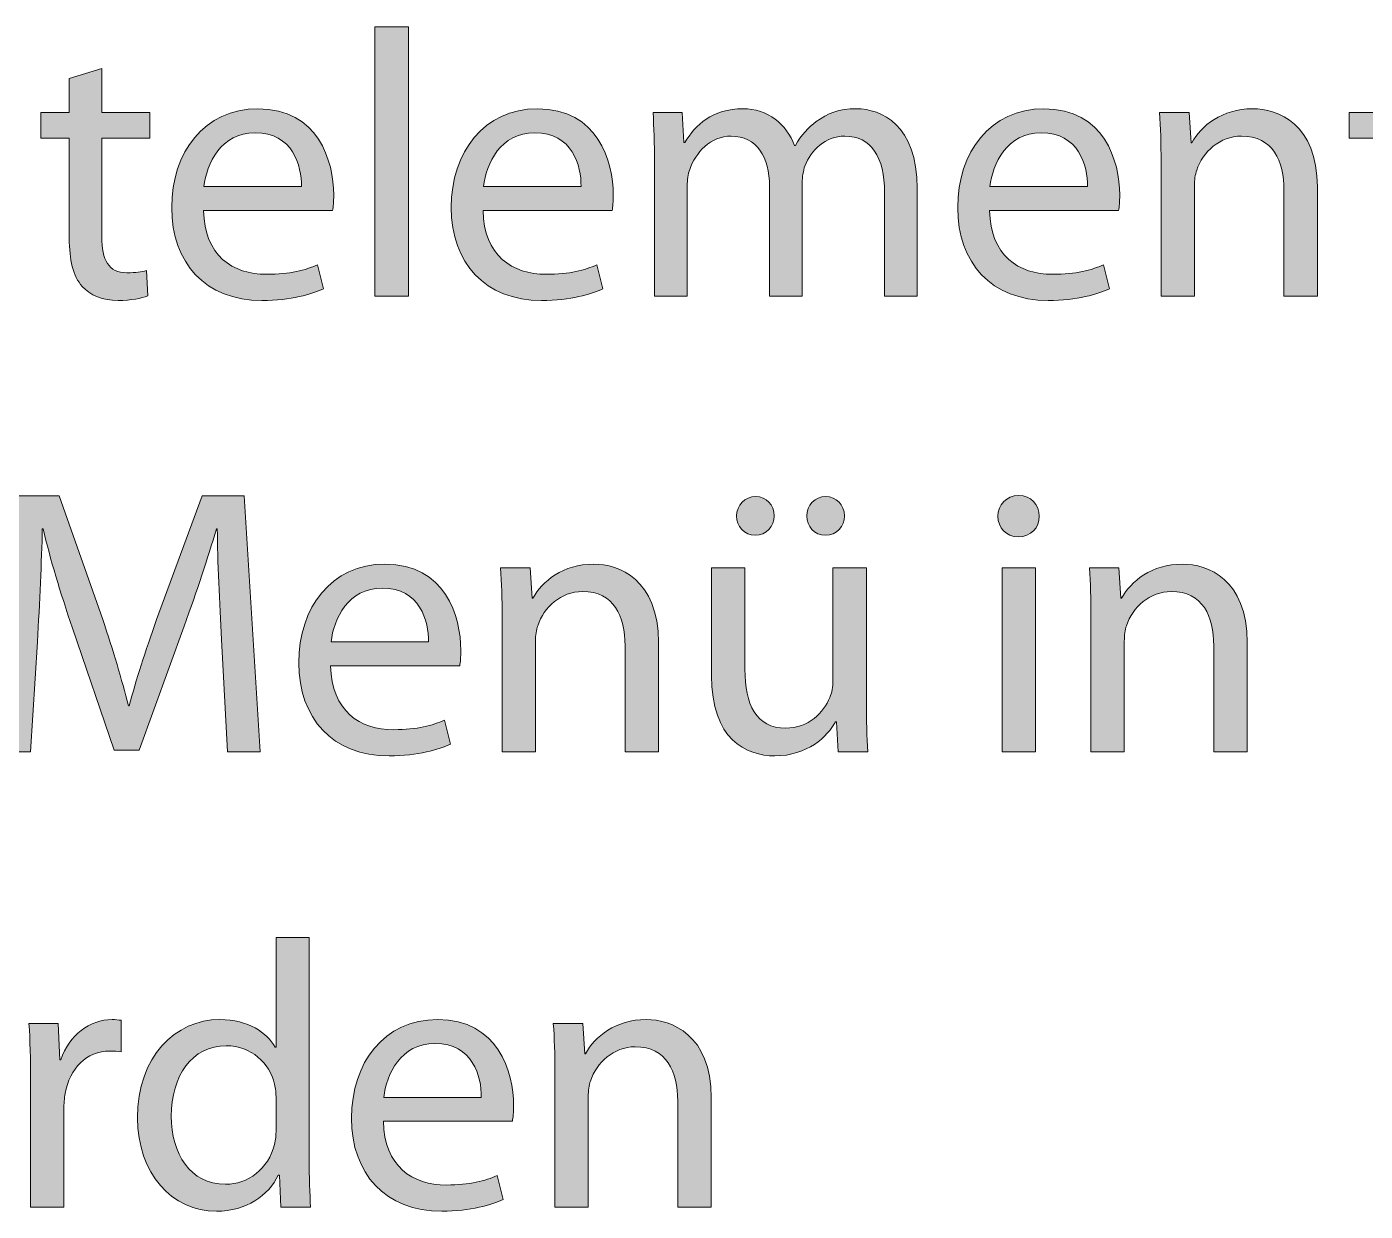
# Model space of a CAD drawing. Header units: inches. Extents: x 0 to 395, y 0 to 191.
# Drawn here: x 342.22 to 359.15, y 134.63 to 149.61 of the extents above; entities that cross this region are included whole.
import ezdxf

# ---------------------------------------------------------------- set-up
doc = ezdxf.new("R2010")
doc.units = ezdxf.units.IN
doc.header["$MEASUREMENT"] = 0
doc.layers.add('Template', color=7, linetype='Continuous')

# ---------------------------------------------------------------- blocks, each defined once
blk = doc.blocks.new('block 3')
at = {"layer": 'Template', "true_color": 0xf6921e}
h = blk.add_hatch(color=30, dxfattribs=at)
h.dxf.hatch_style = 2
h.paths.add_polyline_path([(346.621, 149.611), (347.044, 149.611), (347.044, 146.202), (346.621, 146.202)])
h = blk.add_hatch(color=30, dxfattribs=at)
h.dxf.hatch_style = 2
edge = h.paths.add_edge_path()
edge.add_spline(control_points=[(343.166, 149.083), (343.166, 149.083), (343.166, 148.526), (343.166, 148.526), (343.166, 148.526), (343.771, 148.526), (343.771, 148.526), (343.771, 148.526), (343.771, 148.204), (343.771, 148.204), (343.771, 148.204), (343.166, 148.204), (343.166, 148.204), (343.166, 148.204), (343.166, 146.951), (343.166, 146.951), (343.166, 146.663), (343.247, 146.5), (343.483, 146.5), (343.598, 146.5), (343.665, 146.509), (343.728, 146.529), (343.728, 146.529), (343.747, 146.207), (343.747, 146.207), (343.665, 146.178), (343.535, 146.149), (343.372, 146.149), (343.175, 146.149), (343.017, 146.216), (342.916, 146.327), (342.801, 146.457), (342.753, 146.663), (342.753, 146.936), (342.753, 146.936), (342.753, 148.204), (342.753, 148.204), (342.753, 148.204), (342.393, 148.204), (342.393, 148.204), (342.393, 148.204), (342.393, 148.526), (342.393, 148.526), (342.393, 148.526), (342.753, 148.526), (342.753, 148.526), (342.753, 148.526), (342.753, 148.958), (342.753, 148.958), (342.753, 148.958), (343.166, 149.083), (343.166, 149.083)], knot_values=[0, 0, 0, 0, 1, 1, 1, 2, 2, 2, 3, 3, 3, 4, 4, 4, 5, 5, 5, 6, 6, 6, 7, 7, 7, 8, 8, 8, 9, 9, 9, 10, 10, 10, 11, 11, 11, 12, 12, 12, 13, 13, 13, 14, 14, 14, 15, 15, 15, 16, 16, 16, 17, 17, 17, 17], degree=3, periodic=1)
h = blk.add_hatch(color=30, dxfattribs=at)
h.dxf.hatch_style = 2
edge = h.paths.add_edge_path()
edge.add_spline(control_points=[(359.72, 149.083), (359.72, 149.083), (359.72, 148.526), (359.72, 148.526), (359.72, 148.526), (360.325, 148.526), (360.325, 148.526), (360.325, 148.526), (360.325, 148.204), (360.325, 148.204), (360.325, 148.204), (359.72, 148.204), (359.72, 148.204), (359.72, 148.204), (359.72, 146.951), (359.72, 146.951), (359.72, 146.663), (359.802, 146.5), (360.037, 146.5), (360.152, 146.5), (360.22, 146.509), (360.282, 146.529), (360.282, 146.529), (360.301, 146.207), (360.301, 146.207), (360.22, 146.178), (360.09, 146.149), (359.927, 146.149), (359.73, 146.149), (359.572, 146.216), (359.471, 146.327), (359.355, 146.457), (359.307, 146.663), (359.307, 146.936), (359.307, 146.936), (359.307, 148.204), (359.307, 148.204), (359.307, 148.204), (358.947, 148.204), (358.947, 148.204), (358.947, 148.204), (358.947, 148.526), (358.947, 148.526), (358.947, 148.526), (359.307, 148.526), (359.307, 148.526), (359.307, 148.526), (359.307, 148.958), (359.307, 148.958), (359.307, 148.958), (359.72, 149.083), (359.72, 149.083)], knot_values=[0, 0, 0, 0, 1, 1, 1, 2, 2, 2, 3, 3, 3, 4, 4, 4, 5, 5, 5, 6, 6, 6, 7, 7, 7, 8, 8, 8, 9, 9, 9, 10, 10, 10, 11, 11, 11, 12, 12, 12, 13, 13, 13, 14, 14, 14, 15, 15, 15, 16, 16, 16, 17, 17, 17, 17], degree=3, periodic=1)
h = blk.add_hatch(color=30, dxfattribs=at)
h.dxf.hatch_style = 2
edge = h.paths.add_edge_path()
edge.add_spline(control_points=[(344.452, 147.287), (344.461, 146.716), (344.822, 146.48), (345.249, 146.48), (345.551, 146.48), (345.739, 146.533), (345.892, 146.601), (345.892, 146.601), (345.969, 146.298), (345.969, 146.298), (345.82, 146.231), (345.561, 146.149), (345.191, 146.149), (344.476, 146.149), (344.049, 146.624), (344.049, 147.325), (344.049, 148.026), (344.461, 148.574), (345.139, 148.574), (345.902, 148.574), (346.099, 147.911), (346.099, 147.484), (346.099, 147.397), (346.094, 147.335), (346.084, 147.287), (346.084, 147.287), (344.452, 147.287), (344.452, 147.287)], knot_values=[0, 0, 0, 0, 1, 1, 1, 2, 2, 2, 3, 3, 3, 4, 4, 4, 5, 5, 5, 6, 6, 6, 7, 7, 7, 8, 8, 8, 9, 9, 9, 9], degree=3, periodic=1)
edge = h.paths.add_edge_path()
edge.add_spline(control_points=[(345.691, 147.59), (345.695, 147.854), (345.58, 148.271), (345.105, 148.271), (344.673, 148.271), (344.49, 147.882), (344.456, 147.59), (344.456, 147.59), (345.691, 147.59), (345.691, 147.59)], knot_values=[0, 0, 0, 0, 1, 1, 1, 2, 2, 2, 3, 3, 3, 3], degree=3, periodic=1)
h = blk.add_hatch(color=30, dxfattribs=at)
h.dxf.hatch_style = 2
edge = h.paths.add_edge_path()
edge.add_spline(control_points=[(347.989, 147.287), (347.999, 146.716), (348.359, 146.48), (348.786, 146.48), (349.089, 146.48), (349.276, 146.533), (349.43, 146.601), (349.43, 146.601), (349.506, 146.298), (349.506, 146.298), (349.357, 146.231), (349.098, 146.149), (348.729, 146.149), (348.013, 146.149), (347.586, 146.624), (347.586, 147.325), (347.586, 148.026), (347.999, 148.574), (348.676, 148.574), (349.439, 148.574), (349.636, 147.911), (349.636, 147.484), (349.636, 147.397), (349.631, 147.335), (349.622, 147.287), (349.622, 147.287), (347.989, 147.287), (347.989, 147.287)], knot_values=[0, 0, 0, 0, 1, 1, 1, 2, 2, 2, 3, 3, 3, 4, 4, 4, 5, 5, 5, 6, 6, 6, 7, 7, 7, 8, 8, 8, 9, 9, 9, 9], degree=3, periodic=1)
edge = h.paths.add_edge_path()
edge.add_spline(control_points=[(349.228, 147.59), (349.233, 147.854), (349.118, 148.271), (348.642, 148.271), (348.21, 148.271), (348.028, 147.882), (347.994, 147.59), (347.994, 147.59), (349.228, 147.59), (349.228, 147.59)], knot_values=[0, 0, 0, 0, 1, 1, 1, 2, 2, 2, 3, 3, 3, 3], degree=3, periodic=1)
h = blk.add_hatch(color=30, dxfattribs=at)
h.dxf.hatch_style = 2
edge = h.paths.add_edge_path()
edge.add_spline(control_points=[(350.159, 147.897), (350.159, 148.142), (350.149, 148.334), (350.14, 148.526), (350.14, 148.526), (350.509, 148.526), (350.509, 148.526), (350.509, 148.526), (350.528, 148.147), (350.528, 148.147), (350.528, 148.147), (350.543, 148.147), (350.543, 148.147), (350.672, 148.367), (350.888, 148.574), (351.277, 148.574), (351.59, 148.574), (351.83, 148.382), (351.93, 148.108), (351.93, 148.108), (351.94, 148.108), (351.94, 148.108), (352.012, 148.242), (352.108, 148.339), (352.204, 148.411), (352.343, 148.516), (352.492, 148.574), (352.713, 148.574), (353.025, 148.574), (353.481, 148.372), (353.481, 147.565), (353.481, 147.565), (353.481, 146.202), (353.481, 146.202), (353.481, 146.202), (353.069, 146.202), (353.069, 146.202), (353.069, 146.202), (353.069, 147.513), (353.069, 147.513), (353.069, 147.964), (352.9, 148.228), (352.564, 148.228), (352.32, 148.228), (352.137, 148.051), (352.06, 147.849), (352.041, 147.786), (352.026, 147.714), (352.026, 147.637), (352.026, 147.637), (352.026, 146.202), (352.026, 146.202), (352.026, 146.202), (351.613, 146.202), (351.613, 146.202), (351.613, 146.202), (351.613, 147.594), (351.613, 147.594), (351.613, 147.964), (351.45, 148.228), (351.129, 148.228), (350.869, 148.228), (350.672, 148.017), (350.605, 147.806), (350.581, 147.748), (350.572, 147.671), (350.572, 147.599), (350.572, 147.599), (350.572, 146.202), (350.572, 146.202), (350.572, 146.202), (350.159, 146.202), (350.159, 146.202), (350.159, 146.202), (350.159, 147.897), (350.159, 147.897)], knot_values=[0, 0, 0, 0, 1, 1, 1, 2, 2, 2, 3, 3, 3, 4, 4, 4, 5, 5, 5, 6, 6, 6, 7, 7, 7, 8, 8, 8, 9, 9, 9, 10, 10, 10, 11, 11, 11, 12, 12, 12, 13, 13, 13, 14, 14, 14, 15, 15, 15, 16, 16, 16, 17, 17, 17, 18, 18, 18, 19, 19, 19, 20, 20, 20, 21, 21, 21, 22, 22, 22, 23, 23, 23, 24, 24, 24, 25, 25, 25, 25], degree=3, periodic=1)
h = blk.add_hatch(color=30, dxfattribs=at)
h.dxf.hatch_style = 2
edge = h.paths.add_edge_path()
edge.add_spline(control_points=[(354.397, 147.287), (354.407, 146.716), (354.767, 146.48), (355.194, 146.48), (355.497, 146.48), (355.684, 146.533), (355.838, 146.601), (355.838, 146.601), (355.914, 146.298), (355.914, 146.298), (355.765, 146.231), (355.506, 146.149), (355.137, 146.149), (354.421, 146.149), (353.994, 146.624), (353.994, 147.325), (353.994, 148.026), (354.407, 148.574), (355.084, 148.574), (355.847, 148.574), (356.044, 147.911), (356.044, 147.484), (356.044, 147.397), (356.039, 147.335), (356.03, 147.287), (356.03, 147.287), (354.397, 147.287), (354.397, 147.287)], knot_values=[0, 0, 0, 0, 1, 1, 1, 2, 2, 2, 3, 3, 3, 4, 4, 4, 5, 5, 5, 6, 6, 6, 7, 7, 7, 8, 8, 8, 9, 9, 9, 9], degree=3, periodic=1)
edge = h.paths.add_edge_path()
edge.add_spline(control_points=[(355.636, 147.59), (355.641, 147.854), (355.526, 148.271), (355.05, 148.271), (354.618, 148.271), (354.436, 147.882), (354.402, 147.59), (354.402, 147.59), (355.636, 147.59), (355.636, 147.59)], knot_values=[0, 0, 0, 0, 1, 1, 1, 2, 2, 2, 3, 3, 3, 3], degree=3, periodic=1)
h = blk.add_hatch(color=30, dxfattribs=at)
h.dxf.hatch_style = 2
edge = h.paths.add_edge_path()
edge.add_spline(control_points=[(356.567, 147.897), (356.567, 148.142), (356.562, 148.334), (356.547, 148.526), (356.547, 148.526), (356.922, 148.526), (356.922, 148.526), (356.922, 148.526), (356.946, 148.142), (356.946, 148.142), (356.946, 148.142), (356.955, 148.142), (356.955, 148.142), (357.071, 148.358), (357.34, 148.574), (357.724, 148.574), (358.045, 148.574), (358.545, 148.382), (358.545, 147.585), (358.545, 147.585), (358.545, 146.202), (358.545, 146.202), (358.545, 146.202), (358.122, 146.202), (358.122, 146.202), (358.122, 146.202), (358.122, 147.542), (358.122, 147.542), (358.122, 147.916), (357.983, 148.228), (357.584, 148.228), (357.311, 148.228), (357.094, 148.031), (357.018, 147.796), (356.999, 147.743), (356.989, 147.671), (356.989, 147.599), (356.989, 147.599), (356.989, 146.202), (356.989, 146.202), (356.989, 146.202), (356.567, 146.202), (356.567, 146.202), (356.567, 146.202), (356.567, 147.897), (356.567, 147.897)], knot_values=[0, 0, 0, 0, 1, 1, 1, 2, 2, 2, 3, 3, 3, 4, 4, 4, 5, 5, 5, 6, 6, 6, 7, 7, 7, 8, 8, 8, 9, 9, 9, 10, 10, 10, 11, 11, 11, 12, 12, 12, 13, 13, 13, 14, 14, 14, 15, 15, 15, 15], degree=3, periodic=1)
h = blk.add_hatch(color=30, dxfattribs=at)
h.dxf.hatch_style = 2
edge = h.paths.add_edge_path()
edge.add_spline(control_points=[(344.679, 141.863), (344.655, 142.315), (344.626, 142.862), (344.626, 143.261), (344.626, 143.261), (344.616, 143.261), (344.616, 143.261), (344.501, 142.886), (344.371, 142.478), (344.208, 142.031), (344.208, 142.031), (343.637, 140.461), (343.637, 140.461), (343.637, 140.461), (343.32, 140.461), (343.32, 140.461), (343.32, 140.461), (342.792, 142.003), (342.792, 142.003), (342.638, 142.464), (342.513, 142.876), (342.422, 143.261), (342.422, 143.261), (342.412, 143.261), (342.412, 143.261), (342.403, 142.857), (342.378, 142.32), (342.35, 141.83), (342.35, 141.83), (342.263, 140.442), (342.263, 140.442), (342.263, 140.442), (341.865, 140.442), (341.865, 140.442), (341.865, 140.442), (342.09, 143.678), (342.09, 143.678), (342.09, 143.678), (342.624, 143.678), (342.624, 143.678), (342.624, 143.678), (343.176, 142.113), (343.176, 142.113), (343.31, 141.714), (343.416, 141.359), (343.502, 141.023), (343.502, 141.023), (343.512, 141.023), (343.512, 141.023), (343.598, 141.35), (343.714, 141.705), (343.858, 142.113), (343.858, 142.113), (344.434, 143.678), (344.434, 143.678), (344.434, 143.678), (344.967, 143.678), (344.967, 143.678), (344.967, 143.678), (345.168, 140.442), (345.168, 140.442), (345.168, 140.442), (344.756, 140.442), (344.756, 140.442), (344.756, 140.442), (344.679, 141.863), (344.679, 141.863)], knot_values=[0, 0, 0, 0, 1, 1, 1, 2, 2, 2, 3, 3, 3, 4, 4, 4, 5, 5, 5, 6, 6, 6, 7, 7, 7, 8, 8, 8, 9, 9, 9, 10, 10, 10, 11, 11, 11, 12, 12, 12, 13, 13, 13, 14, 14, 14, 15, 15, 15, 16, 16, 16, 17, 17, 17, 18, 18, 18, 19, 19, 19, 20, 20, 20, 21, 21, 21, 22, 22, 22, 22], degree=3, periodic=1)
h = blk.add_hatch(color=30, dxfattribs=at)
h.dxf.hatch_style = 2
edge = h.paths.add_edge_path()
edge.add_spline(control_points=[(352.838, 141.081), (352.838, 140.836), (352.843, 140.625), (352.857, 140.442), (352.857, 140.442), (352.483, 140.442), (352.483, 140.442), (352.483, 140.442), (352.459, 140.821), (352.459, 140.821), (352.459, 140.821), (352.449, 140.821), (352.449, 140.821), (352.344, 140.634), (352.094, 140.389), (351.681, 140.389), (351.316, 140.389), (350.879, 140.596), (350.879, 141.407), (350.879, 141.407), (350.879, 142.766), (350.879, 142.766), (350.879, 142.766), (351.302, 142.766), (351.302, 142.766), (351.302, 142.766), (351.302, 141.484), (351.302, 141.484), (351.302, 141.042), (351.441, 140.74), (351.82, 140.74), (352.103, 140.74), (352.3, 140.937), (352.377, 141.129), (352.401, 141.186), (352.415, 141.263), (352.415, 141.345), (352.415, 141.345), (352.415, 142.766), (352.415, 142.766), (352.415, 142.766), (352.838, 142.766), (352.838, 142.766), (352.838, 142.766), (352.838, 141.081), (352.838, 141.081)], knot_values=[0, 0, 0, 0, 1, 1, 1, 2, 2, 2, 3, 3, 3, 4, 4, 4, 5, 5, 5, 6, 6, 6, 7, 7, 7, 8, 8, 8, 9, 9, 9, 10, 10, 10, 11, 11, 11, 12, 12, 12, 13, 13, 13, 14, 14, 14, 15, 15, 15, 15], degree=3, periodic=1)
edge = h.paths.add_edge_path()
edge.add_spline(control_points=[(351.196, 143.424), (351.196, 143.558), (351.302, 143.669), (351.441, 143.669), (351.571, 143.669), (351.671, 143.563), (351.671, 143.424), (351.671, 143.294), (351.575, 143.179), (351.431, 143.179), (351.297, 143.179), (351.196, 143.294), (351.196, 143.424)], knot_values=[0, 0, 0, 0, 1, 1, 1, 2, 2, 2, 3, 3, 3, 4, 4, 4, 4], degree=3, periodic=1)
edge = h.paths.add_edge_path()
edge.add_spline(control_points=[(352.084, 143.424), (352.084, 143.558), (352.19, 143.669), (352.324, 143.669), (352.459, 143.669), (352.56, 143.563), (352.56, 143.424), (352.56, 143.294), (352.464, 143.179), (352.32, 143.179), (352.18, 143.179), (352.084, 143.294), (352.084, 143.424)], knot_values=[0, 0, 0, 0, 1, 1, 1, 2, 2, 2, 3, 3, 3, 4, 4, 4, 4], degree=3, periodic=1)
h = blk.add_hatch(color=30, dxfattribs=at)
h.dxf.hatch_style = 2
edge = h.paths.add_edge_path()
edge.add_spline(control_points=[(355.026, 143.419), (355.026, 143.275), (354.925, 143.16), (354.757, 143.16), (354.604, 143.16), (354.503, 143.275), (354.503, 143.419), (354.503, 143.563), (354.609, 143.683), (354.767, 143.683), (354.921, 143.683), (355.026, 143.568), (355.026, 143.419)], knot_values=[0, 0, 0, 0, 1, 1, 1, 2, 2, 2, 3, 3, 3, 4, 4, 4, 4], degree=3, periodic=1)
h.paths.add_polyline_path([(354.556, 140.442), (354.556, 142.766), (354.979, 142.766), (354.979, 140.442)])
h = blk.add_hatch(color=30, dxfattribs=at)
h.dxf.hatch_style = 2
edge = h.paths.add_edge_path()
edge.add_spline(control_points=[(346.06, 141.527), (346.07, 140.956), (346.43, 140.72), (346.857, 140.72), (347.16, 140.72), (347.347, 140.774), (347.501, 140.841), (347.501, 140.841), (347.577, 140.538), (347.577, 140.538), (347.429, 140.471), (347.169, 140.389), (346.799, 140.389), (346.084, 140.389), (345.657, 140.865), (345.657, 141.566), (345.657, 142.267), (346.07, 142.814), (346.747, 142.814), (347.51, 142.814), (347.707, 142.152), (347.707, 141.724), (347.707, 141.638), (347.702, 141.575), (347.693, 141.527), (347.693, 141.527), (346.06, 141.527), (346.06, 141.527)], knot_values=[0, 0, 0, 0, 1, 1, 1, 2, 2, 2, 3, 3, 3, 4, 4, 4, 5, 5, 5, 6, 6, 6, 7, 7, 7, 8, 8, 8, 9, 9, 9, 9], degree=3, periodic=1)
edge = h.paths.add_edge_path()
edge.add_spline(control_points=[(347.299, 141.83), (347.304, 142.094), (347.188, 142.512), (346.713, 142.512), (346.281, 142.512), (346.098, 142.123), (346.065, 141.83), (346.065, 141.83), (347.299, 141.83), (347.299, 141.83)], knot_values=[0, 0, 0, 0, 1, 1, 1, 2, 2, 2, 3, 3, 3, 3], degree=3, periodic=1)
h = blk.add_hatch(color=30, dxfattribs=at)
h.dxf.hatch_style = 2
edge = h.paths.add_edge_path()
edge.add_spline(control_points=[(348.23, 142.137), (348.23, 142.382), (348.225, 142.574), (348.21, 142.766), (348.21, 142.766), (348.585, 142.766), (348.585, 142.766), (348.585, 142.766), (348.609, 142.382), (348.609, 142.382), (348.609, 142.382), (348.619, 142.382), (348.619, 142.382), (348.734, 142.598), (349.003, 142.814), (349.387, 142.814), (349.708, 142.814), (350.208, 142.622), (350.208, 141.825), (350.208, 141.825), (350.208, 140.442), (350.208, 140.442), (350.208, 140.442), (349.785, 140.442), (349.785, 140.442), (349.785, 140.442), (349.785, 141.782), (349.785, 141.782), (349.785, 142.156), (349.646, 142.468), (349.247, 142.468), (348.974, 142.468), (348.758, 142.271), (348.681, 142.036), (348.662, 141.983), (348.652, 141.911), (348.652, 141.839), (348.652, 141.839), (348.652, 140.442), (348.652, 140.442), (348.652, 140.442), (348.23, 140.442), (348.23, 140.442), (348.23, 140.442), (348.23, 142.137), (348.23, 142.137)], knot_values=[0, 0, 0, 0, 1, 1, 1, 2, 2, 2, 3, 3, 3, 4, 4, 4, 5, 5, 5, 6, 6, 6, 7, 7, 7, 8, 8, 8, 9, 9, 9, 10, 10, 10, 11, 11, 11, 12, 12, 12, 13, 13, 13, 14, 14, 14, 15, 15, 15, 15], degree=3, periodic=1)
h = blk.add_hatch(color=30, dxfattribs=at)
h.dxf.hatch_style = 2
edge = h.paths.add_edge_path()
edge.add_spline(control_points=[(355.679, 142.137), (355.679, 142.382), (355.674, 142.574), (355.66, 142.766), (355.66, 142.766), (356.034, 142.766), (356.034, 142.766), (356.034, 142.766), (356.058, 142.382), (356.058, 142.382), (356.058, 142.382), (356.068, 142.382), (356.068, 142.382), (356.183, 142.598), (356.452, 142.814), (356.836, 142.814), (357.158, 142.814), (357.657, 142.622), (357.657, 141.825), (357.657, 141.825), (357.657, 140.442), (357.657, 140.442), (357.657, 140.442), (357.234, 140.442), (357.234, 140.442), (357.234, 140.442), (357.234, 141.782), (357.234, 141.782), (357.234, 142.156), (357.095, 142.468), (356.697, 142.468), (356.423, 142.468), (356.207, 142.271), (356.13, 142.036), (356.111, 141.983), (356.102, 141.911), (356.102, 141.839), (356.102, 141.839), (356.102, 140.442), (356.102, 140.442), (356.102, 140.442), (355.679, 140.442), (355.679, 140.442), (355.679, 140.442), (355.679, 142.137), (355.679, 142.137)], knot_values=[0, 0, 0, 0, 1, 1, 1, 2, 2, 2, 3, 3, 3, 4, 4, 4, 5, 5, 5, 6, 6, 6, 7, 7, 7, 8, 8, 8, 9, 9, 9, 10, 10, 10, 11, 11, 11, 12, 12, 12, 13, 13, 13, 14, 14, 14, 15, 15, 15, 15], degree=3, periodic=1)
h = blk.add_hatch(color=30, dxfattribs=at)
h.dxf.hatch_style = 2
edge = h.paths.add_edge_path()
edge.add_spline(control_points=[(345.787, 138.091), (345.787, 138.091), (345.787, 135.282), (345.787, 135.282), (345.787, 135.076), (345.796, 134.841), (345.806, 134.682), (345.806, 134.682), (345.431, 134.682), (345.431, 134.682), (345.431, 134.682), (345.412, 135.086), (345.412, 135.086), (345.412, 135.086), (345.398, 135.086), (345.398, 135.086), (345.273, 134.826), (344.995, 134.63), (344.615, 134.63), (344.053, 134.63), (343.617, 135.105), (343.617, 135.81), (343.612, 136.584), (344.097, 137.054), (344.658, 137.054), (345.019, 137.054), (345.254, 136.886), (345.359, 136.704), (345.359, 136.704), (345.369, 136.704), (345.369, 136.704), (345.369, 136.704), (345.369, 138.091), (345.369, 138.091), (345.369, 138.091), (345.787, 138.091), (345.787, 138.091)], knot_values=[0, 0, 0, 0, 1, 1, 1, 2, 2, 2, 3, 3, 3, 4, 4, 4, 5, 5, 5, 6, 6, 6, 7, 7, 7, 8, 8, 8, 9, 9, 9, 10, 10, 10, 11, 11, 11, 12, 12, 12, 12], degree=3, periodic=1)
edge = h.paths.add_edge_path()
edge.add_spline(control_points=[(345.369, 136.06), (345.369, 136.113), (345.364, 136.185), (345.35, 136.238), (345.287, 136.502), (345.057, 136.723), (344.74, 136.723), (344.303, 136.723), (344.044, 136.339), (344.044, 135.83), (344.044, 135.359), (344.279, 134.97), (344.73, 134.97), (345.014, 134.97), (345.273, 135.162), (345.35, 135.475), (345.364, 135.532), (345.369, 135.59), (345.369, 135.657), (345.369, 135.657), (345.369, 136.06), (345.369, 136.06)], knot_values=[0, 0, 0, 0, 1, 1, 1, 2, 2, 2, 3, 3, 3, 4, 4, 4, 5, 5, 5, 6, 6, 6, 7, 7, 7, 7], degree=3, periodic=1)
h = blk.add_hatch(color=30, dxfattribs=at)
h.dxf.hatch_style = 2
edge = h.paths.add_edge_path()
edge.add_spline(control_points=[(342.263, 136.281), (342.263, 136.555), (342.258, 136.79), (342.243, 137.006), (342.243, 137.006), (342.613, 137.006), (342.613, 137.006), (342.613, 137.006), (342.633, 136.545), (342.633, 136.545), (342.633, 136.545), (342.647, 136.545), (342.647, 136.545), (342.753, 136.857), (343.012, 137.054), (343.295, 137.054), (343.338, 137.054), (343.372, 137.049), (343.411, 137.045), (343.411, 137.045), (343.411, 136.646), (343.411, 136.646), (343.367, 136.656), (343.324, 136.656), (343.267, 136.656), (342.969, 136.656), (342.757, 136.435), (342.7, 136.118), (342.69, 136.06), (342.685, 135.988), (342.685, 135.921), (342.685, 135.921), (342.685, 134.682), (342.685, 134.682), (342.685, 134.682), (342.263, 134.682), (342.263, 134.682), (342.263, 134.682), (342.263, 136.281), (342.263, 136.281)], knot_values=[0, 0, 0, 0, 1, 1, 1, 2, 2, 2, 3, 3, 3, 4, 4, 4, 5, 5, 5, 6, 6, 6, 7, 7, 7, 8, 8, 8, 9, 9, 9, 10, 10, 10, 11, 11, 11, 12, 12, 12, 13, 13, 13, 13], degree=3, periodic=1)
h = blk.add_hatch(color=30, dxfattribs=at)
h.dxf.hatch_style = 2
edge = h.paths.add_edge_path()
edge.add_spline(control_points=[(346.727, 135.767), (346.736, 135.196), (347.097, 134.961), (347.524, 134.961), (347.826, 134.961), (348.014, 135.014), (348.168, 135.081), (348.168, 135.081), (348.244, 134.778), (348.244, 134.778), (348.095, 134.711), (347.836, 134.63), (347.466, 134.63), (346.751, 134.63), (346.324, 135.105), (346.324, 135.806), (346.324, 136.507), (346.736, 137.054), (347.414, 137.054), (348.177, 137.054), (348.374, 136.392), (348.374, 135.964), (348.374, 135.878), (348.369, 135.815), (348.359, 135.767), (348.359, 135.767), (346.727, 135.767), (346.727, 135.767)], knot_values=[0, 0, 0, 0, 1, 1, 1, 2, 2, 2, 3, 3, 3, 4, 4, 4, 5, 5, 5, 6, 6, 6, 7, 7, 7, 8, 8, 8, 9, 9, 9, 9], degree=3, periodic=1)
edge = h.paths.add_edge_path()
edge.add_spline(control_points=[(347.966, 136.07), (347.97, 136.334), (347.855, 136.752), (347.38, 136.752), (346.948, 136.752), (346.765, 136.363), (346.732, 136.07), (346.732, 136.07), (347.966, 136.07), (347.966, 136.07)], knot_values=[0, 0, 0, 0, 1, 1, 1, 2, 2, 2, 3, 3, 3, 3], degree=3, periodic=1)
h = blk.add_hatch(color=30, dxfattribs=at)
h.dxf.hatch_style = 2
edge = h.paths.add_edge_path()
edge.add_spline(control_points=[(348.897, 136.377), (348.897, 136.622), (348.892, 136.814), (348.877, 137.006), (348.877, 137.006), (349.252, 137.006), (349.252, 137.006), (349.252, 137.006), (349.275, 136.622), (349.275, 136.622), (349.275, 136.622), (349.285, 136.622), (349.285, 136.622), (349.401, 136.838), (349.67, 137.054), (350.053, 137.054), (350.375, 137.054), (350.875, 136.862), (350.875, 136.065), (350.875, 136.065), (350.875, 134.682), (350.875, 134.682), (350.875, 134.682), (350.452, 134.682), (350.452, 134.682), (350.452, 134.682), (350.452, 136.022), (350.452, 136.022), (350.452, 136.396), (350.313, 136.709), (349.914, 136.709), (349.641, 136.709), (349.424, 136.512), (349.348, 136.276), (349.329, 136.224), (349.319, 136.152), (349.319, 136.08), (349.319, 136.08), (349.319, 134.682), (349.319, 134.682), (349.319, 134.682), (348.897, 134.682), (348.897, 134.682), (348.897, 134.682), (348.897, 136.377), (348.897, 136.377)], knot_values=[0, 0, 0, 0, 1, 1, 1, 2, 2, 2, 3, 3, 3, 4, 4, 4, 5, 5, 5, 6, 6, 6, 7, 7, 7, 8, 8, 8, 9, 9, 9, 10, 10, 10, 11, 11, 11, 12, 12, 12, 13, 13, 13, 14, 14, 14, 15, 15, 15, 15], degree=3, periodic=1)
at = {"layer": 'Template', "lineweight": 0}
for points in [[(346.621, 149.611), (347.044, 149.611), (347.044, 146.202), (346.621, 146.202), (346.621, 149.611)], [(354.556, 140.442), (354.556, 142.766), (354.979, 142.766), (354.979, 140.442), (354.556, 140.442)]]:
    blk.add_lwpolyline(points, dxfattribs=at)
for points, knots in [([(343.166, 149.083), (343.166, 149.083), (343.166, 148.526), (343.166, 148.526), (343.166, 148.526), (343.771, 148.526), (343.771, 148.526), (343.771, 148.526), (343.771, 148.204), (343.771, 148.204), (343.771, 148.204), (343.166, 148.204), (343.166, 148.204), (343.166, 148.204), (343.166, 146.951), (343.166, 146.951), (343.166, 146.663), (343.247, 146.5), (343.483, 146.5), (343.598, 146.5), (343.665, 146.509), (343.728, 146.529), (343.728, 146.529), (343.747, 146.207), (343.747, 146.207), (343.665, 146.178), (343.535, 146.149), (343.372, 146.149), (343.175, 146.149), (343.017, 146.216), (342.916, 146.327), (342.801, 146.457), (342.753, 146.663), (342.753, 146.936), (342.753, 146.936), (342.753, 148.204), (342.753, 148.204), (342.753, 148.204), (342.393, 148.204), (342.393, 148.204), (342.393, 148.204), (342.393, 148.526), (342.393, 148.526), (342.393, 148.526), (342.753, 148.526), (342.753, 148.526), (342.753, 148.526), (342.753, 148.958), (342.753, 148.958), (342.753, 148.958), (343.166, 149.083), (343.166, 149.083)], [0, 0, 0, 0, 1, 1, 1, 2, 2, 2, 3, 3, 3, 4, 4, 4, 5, 5, 5, 6, 6, 6, 7, 7, 7, 8, 8, 8, 9, 9, 9, 10, 10, 10, 11, 11, 11, 12, 12, 12, 13, 13, 13, 14, 14, 14, 15, 15, 15, 16, 16, 16, 17, 17, 17, 17]), ([(359.72, 149.083), (359.72, 149.083), (359.72, 148.526), (359.72, 148.526), (359.72, 148.526), (360.325, 148.526), (360.325, 148.526), (360.325, 148.526), (360.325, 148.204), (360.325, 148.204), (360.325, 148.204), (359.72, 148.204), (359.72, 148.204), (359.72, 148.204), (359.72, 146.951), (359.72, 146.951), (359.72, 146.663), (359.802, 146.5), (360.037, 146.5), (360.152, 146.5), (360.22, 146.509), (360.282, 146.529), (360.282, 146.529), (360.301, 146.207), (360.301, 146.207), (360.22, 146.178), (360.09, 146.149), (359.927, 146.149), (359.73, 146.149), (359.572, 146.216), (359.471, 146.327), (359.355, 146.457), (359.307, 146.663), (359.307, 146.936), (359.307, 146.936), (359.307, 148.204), (359.307, 148.204), (359.307, 148.204), (358.947, 148.204), (358.947, 148.204), (358.947, 148.204), (358.947, 148.526), (358.947, 148.526), (358.947, 148.526), (359.307, 148.526), (359.307, 148.526), (359.307, 148.526), (359.307, 148.958), (359.307, 148.958), (359.307, 148.958), (359.72, 149.083), (359.72, 149.083)], [0, 0, 0, 0, 1, 1, 1, 2, 2, 2, 3, 3, 3, 4, 4, 4, 5, 5, 5, 6, 6, 6, 7, 7, 7, 8, 8, 8, 9, 9, 9, 10, 10, 10, 11, 11, 11, 12, 12, 12, 13, 13, 13, 14, 14, 14, 15, 15, 15, 16, 16, 16, 17, 17, 17, 17]), ([(344.452, 147.287), (344.461, 146.716), (344.822, 146.48), (345.249, 146.48), (345.551, 146.48), (345.739, 146.533), (345.892, 146.601), (345.892, 146.601), (345.969, 146.298), (345.969, 146.298), (345.82, 146.231), (345.561, 146.149), (345.191, 146.149), (344.476, 146.149), (344.049, 146.624), (344.049, 147.325), (344.049, 148.026), (344.461, 148.574), (345.139, 148.574), (345.902, 148.574), (346.099, 147.911), (346.099, 147.484), (346.099, 147.397), (346.094, 147.335), (346.084, 147.287), (346.084, 147.287), (344.452, 147.287), (344.452, 147.287)], [0, 0, 0, 0, 1, 1, 1, 2, 2, 2, 3, 3, 3, 4, 4, 4, 5, 5, 5, 6, 6, 6, 7, 7, 7, 8, 8, 8, 9, 9, 9, 9]), ([(347.989, 147.287), (347.999, 146.716), (348.359, 146.48), (348.786, 146.48), (349.089, 146.48), (349.276, 146.533), (349.43, 146.601), (349.43, 146.601), (349.506, 146.298), (349.506, 146.298), (349.357, 146.231), (349.098, 146.149), (348.729, 146.149), (348.013, 146.149), (347.586, 146.624), (347.586, 147.325), (347.586, 148.026), (347.999, 148.574), (348.676, 148.574), (349.439, 148.574), (349.636, 147.911), (349.636, 147.484), (349.636, 147.397), (349.631, 147.335), (349.622, 147.287), (349.622, 147.287), (347.989, 147.287), (347.989, 147.287)], [0, 0, 0, 0, 1, 1, 1, 2, 2, 2, 3, 3, 3, 4, 4, 4, 5, 5, 5, 6, 6, 6, 7, 7, 7, 8, 8, 8, 9, 9, 9, 9]), ([(350.159, 147.897), (350.159, 148.142), (350.149, 148.334), (350.14, 148.526), (350.14, 148.526), (350.509, 148.526), (350.509, 148.526), (350.509, 148.526), (350.528, 148.147), (350.528, 148.147), (350.528, 148.147), (350.543, 148.147), (350.543, 148.147), (350.672, 148.367), (350.888, 148.574), (351.277, 148.574), (351.59, 148.574), (351.83, 148.382), (351.93, 148.108), (351.93, 148.108), (351.94, 148.108), (351.94, 148.108), (352.012, 148.242), (352.108, 148.339), (352.204, 148.411), (352.343, 148.516), (352.492, 148.574), (352.713, 148.574), (353.025, 148.574), (353.481, 148.372), (353.481, 147.565), (353.481, 147.565), (353.481, 146.202), (353.481, 146.202), (353.481, 146.202), (353.069, 146.202), (353.069, 146.202), (353.069, 146.202), (353.069, 147.513), (353.069, 147.513), (353.069, 147.964), (352.9, 148.228), (352.564, 148.228), (352.32, 148.228), (352.137, 148.051), (352.06, 147.849), (352.041, 147.786), (352.026, 147.714), (352.026, 147.637), (352.026, 147.637), (352.026, 146.202), (352.026, 146.202), (352.026, 146.202), (351.613, 146.202), (351.613, 146.202), (351.613, 146.202), (351.613, 147.594), (351.613, 147.594), (351.613, 147.964), (351.45, 148.228), (351.129, 148.228), (350.869, 148.228), (350.672, 148.017), (350.605, 147.806), (350.581, 147.748), (350.572, 147.671), (350.572, 147.599), (350.572, 147.599), (350.572, 146.202), (350.572, 146.202), (350.572, 146.202), (350.159, 146.202), (350.159, 146.202), (350.159, 146.202), (350.159, 147.897), (350.159, 147.897)], [0, 0, 0, 0, 1, 1, 1, 2, 2, 2, 3, 3, 3, 4, 4, 4, 5, 5, 5, 6, 6, 6, 7, 7, 7, 8, 8, 8, 9, 9, 9, 10, 10, 10, 11, 11, 11, 12, 12, 12, 13, 13, 13, 14, 14, 14, 15, 15, 15, 16, 16, 16, 17, 17, 17, 18, 18, 18, 19, 19, 19, 20, 20, 20, 21, 21, 21, 22, 22, 22, 23, 23, 23, 24, 24, 24, 25, 25, 25, 25]), ([(354.397, 147.287), (354.407, 146.716), (354.767, 146.48), (355.194, 146.48), (355.497, 146.48), (355.684, 146.533), (355.838, 146.601), (355.838, 146.601), (355.914, 146.298), (355.914, 146.298), (355.765, 146.231), (355.506, 146.149), (355.137, 146.149), (354.421, 146.149), (353.994, 146.624), (353.994, 147.325), (353.994, 148.026), (354.407, 148.574), (355.084, 148.574), (355.847, 148.574), (356.044, 147.911), (356.044, 147.484), (356.044, 147.397), (356.039, 147.335), (356.03, 147.287), (356.03, 147.287), (354.397, 147.287), (354.397, 147.287)], [0, 0, 0, 0, 1, 1, 1, 2, 2, 2, 3, 3, 3, 4, 4, 4, 5, 5, 5, 6, 6, 6, 7, 7, 7, 8, 8, 8, 9, 9, 9, 9]), ([(356.567, 147.897), (356.567, 148.142), (356.562, 148.334), (356.547, 148.526), (356.547, 148.526), (356.922, 148.526), (356.922, 148.526), (356.922, 148.526), (356.946, 148.142), (356.946, 148.142), (356.946, 148.142), (356.955, 148.142), (356.955, 148.142), (357.071, 148.358), (357.34, 148.574), (357.724, 148.574), (358.045, 148.574), (358.545, 148.382), (358.545, 147.585), (358.545, 147.585), (358.545, 146.202), (358.545, 146.202), (358.545, 146.202), (358.122, 146.202), (358.122, 146.202), (358.122, 146.202), (358.122, 147.542), (358.122, 147.542), (358.122, 147.916), (357.983, 148.228), (357.584, 148.228), (357.311, 148.228), (357.094, 148.031), (357.018, 147.796), (356.999, 147.743), (356.989, 147.671), (356.989, 147.599), (356.989, 147.599), (356.989, 146.202), (356.989, 146.202), (356.989, 146.202), (356.567, 146.202), (356.567, 146.202), (356.567, 146.202), (356.567, 147.897), (356.567, 147.897)], [0, 0, 0, 0, 1, 1, 1, 2, 2, 2, 3, 3, 3, 4, 4, 4, 5, 5, 5, 6, 6, 6, 7, 7, 7, 8, 8, 8, 9, 9, 9, 10, 10, 10, 11, 11, 11, 12, 12, 12, 13, 13, 13, 14, 14, 14, 15, 15, 15, 15]), ([(345.691, 147.59), (345.695, 147.854), (345.58, 148.271), (345.105, 148.271), (344.673, 148.271), (344.49, 147.882), (344.456, 147.59), (344.456, 147.59), (345.691, 147.59), (345.691, 147.59)], [0, 0, 0, 0, 1, 1, 1, 2, 2, 2, 3, 3, 3, 3]), ([(349.228, 147.59), (349.233, 147.854), (349.118, 148.271), (348.642, 148.271), (348.21, 148.271), (348.028, 147.882), (347.994, 147.59), (347.994, 147.59), (349.228, 147.59), (349.228, 147.59)], [0, 0, 0, 0, 1, 1, 1, 2, 2, 2, 3, 3, 3, 3]), ([(355.636, 147.59), (355.641, 147.854), (355.526, 148.271), (355.05, 148.271), (354.618, 148.271), (354.436, 147.882), (354.402, 147.59), (354.402, 147.59), (355.636, 147.59), (355.636, 147.59)], [0, 0, 0, 0, 1, 1, 1, 2, 2, 2, 3, 3, 3, 3]), ([(344.679, 141.863), (344.655, 142.315), (344.626, 142.862), (344.626, 143.261), (344.626, 143.261), (344.616, 143.261), (344.616, 143.261), (344.501, 142.886), (344.371, 142.478), (344.208, 142.031), (344.208, 142.031), (343.637, 140.461), (343.637, 140.461), (343.637, 140.461), (343.32, 140.461), (343.32, 140.461), (343.32, 140.461), (342.792, 142.003), (342.792, 142.003), (342.638, 142.464), (342.513, 142.876), (342.422, 143.261), (342.422, 143.261), (342.412, 143.261), (342.412, 143.261), (342.403, 142.857), (342.378, 142.32), (342.35, 141.83), (342.35, 141.83), (342.263, 140.442), (342.263, 140.442), (342.263, 140.442), (341.865, 140.442), (341.865, 140.442), (341.865, 140.442), (342.09, 143.678), (342.09, 143.678), (342.09, 143.678), (342.624, 143.678), (342.624, 143.678), (342.624, 143.678), (343.176, 142.113), (343.176, 142.113), (343.31, 141.714), (343.416, 141.359), (343.502, 141.023), (343.502, 141.023), (343.512, 141.023), (343.512, 141.023), (343.598, 141.35), (343.714, 141.705), (343.858, 142.113), (343.858, 142.113), (344.434, 143.678), (344.434, 143.678), (344.434, 143.678), (344.967, 143.678), (344.967, 143.678), (344.967, 143.678), (345.168, 140.442), (345.168, 140.442), (345.168, 140.442), (344.756, 140.442), (344.756, 140.442), (344.756, 140.442), (344.679, 141.863), (344.679, 141.863)], [0, 0, 0, 0, 1, 1, 1, 2, 2, 2, 3, 3, 3, 4, 4, 4, 5, 5, 5, 6, 6, 6, 7, 7, 7, 8, 8, 8, 9, 9, 9, 10, 10, 10, 11, 11, 11, 12, 12, 12, 13, 13, 13, 14, 14, 14, 15, 15, 15, 16, 16, 16, 17, 17, 17, 18, 18, 18, 19, 19, 19, 20, 20, 20, 21, 21, 21, 22, 22, 22, 22]), ([(351.196, 143.424), (351.196, 143.558), (351.302, 143.669), (351.441, 143.669), (351.571, 143.669), (351.671, 143.563), (351.671, 143.424), (351.671, 143.294), (351.575, 143.179), (351.431, 143.179), (351.297, 143.179), (351.196, 143.294), (351.196, 143.424)], [0, 0, 0, 0, 1, 1, 1, 2, 2, 2, 3, 3, 3, 4, 4, 4, 4]), ([(352.084, 143.424), (352.084, 143.558), (352.19, 143.669), (352.324, 143.669), (352.459, 143.669), (352.56, 143.563), (352.56, 143.424), (352.56, 143.294), (352.464, 143.179), (352.32, 143.179), (352.18, 143.179), (352.084, 143.294), (352.084, 143.424)], [0, 0, 0, 0, 1, 1, 1, 2, 2, 2, 3, 3, 3, 4, 4, 4, 4]), ([(355.026, 143.419), (355.026, 143.275), (354.925, 143.16), (354.757, 143.16), (354.604, 143.16), (354.503, 143.275), (354.503, 143.419), (354.503, 143.563), (354.609, 143.683), (354.767, 143.683), (354.921, 143.683), (355.026, 143.568), (355.026, 143.419)], [0, 0, 0, 0, 1, 1, 1, 2, 2, 2, 3, 3, 3, 4, 4, 4, 4]), ([(346.06, 141.527), (346.07, 140.956), (346.43, 140.72), (346.857, 140.72), (347.16, 140.72), (347.347, 140.774), (347.501, 140.841), (347.501, 140.841), (347.577, 140.538), (347.577, 140.538), (347.429, 140.471), (347.169, 140.389), (346.799, 140.389), (346.084, 140.389), (345.657, 140.865), (345.657, 141.566), (345.657, 142.267), (346.07, 142.814), (346.747, 142.814), (347.51, 142.814), (347.707, 142.152), (347.707, 141.724), (347.707, 141.638), (347.702, 141.575), (347.693, 141.527), (347.693, 141.527), (346.06, 141.527), (346.06, 141.527)], [0, 0, 0, 0, 1, 1, 1, 2, 2, 2, 3, 3, 3, 4, 4, 4, 5, 5, 5, 6, 6, 6, 7, 7, 7, 8, 8, 8, 9, 9, 9, 9]), ([(348.23, 142.137), (348.23, 142.382), (348.225, 142.574), (348.21, 142.766), (348.21, 142.766), (348.585, 142.766), (348.585, 142.766), (348.585, 142.766), (348.609, 142.382), (348.609, 142.382), (348.609, 142.382), (348.619, 142.382), (348.619, 142.382), (348.734, 142.598), (349.003, 142.814), (349.387, 142.814), (349.708, 142.814), (350.208, 142.622), (350.208, 141.825), (350.208, 141.825), (350.208, 140.442), (350.208, 140.442), (350.208, 140.442), (349.785, 140.442), (349.785, 140.442), (349.785, 140.442), (349.785, 141.782), (349.785, 141.782), (349.785, 142.156), (349.646, 142.468), (349.247, 142.468), (348.974, 142.468), (348.758, 142.271), (348.681, 142.036), (348.662, 141.983), (348.652, 141.911), (348.652, 141.839), (348.652, 141.839), (348.652, 140.442), (348.652, 140.442), (348.652, 140.442), (348.23, 140.442), (348.23, 140.442), (348.23, 140.442), (348.23, 142.137), (348.23, 142.137)], [0, 0, 0, 0, 1, 1, 1, 2, 2, 2, 3, 3, 3, 4, 4, 4, 5, 5, 5, 6, 6, 6, 7, 7, 7, 8, 8, 8, 9, 9, 9, 10, 10, 10, 11, 11, 11, 12, 12, 12, 13, 13, 13, 14, 14, 14, 15, 15, 15, 15]), ([(352.838, 141.081), (352.838, 140.836), (352.843, 140.625), (352.857, 140.442), (352.857, 140.442), (352.483, 140.442), (352.483, 140.442), (352.483, 140.442), (352.459, 140.821), (352.459, 140.821), (352.459, 140.821), (352.449, 140.821), (352.449, 140.821), (352.344, 140.634), (352.094, 140.389), (351.681, 140.389), (351.316, 140.389), (350.879, 140.596), (350.879, 141.407), (350.879, 141.407), (350.879, 142.766), (350.879, 142.766), (350.879, 142.766), (351.302, 142.766), (351.302, 142.766), (351.302, 142.766), (351.302, 141.484), (351.302, 141.484), (351.302, 141.042), (351.441, 140.74), (351.82, 140.74), (352.103, 140.74), (352.3, 140.937), (352.377, 141.129), (352.401, 141.186), (352.415, 141.263), (352.415, 141.345), (352.415, 141.345), (352.415, 142.766), (352.415, 142.766), (352.415, 142.766), (352.838, 142.766), (352.838, 142.766), (352.838, 142.766), (352.838, 141.081), (352.838, 141.081)], [0, 0, 0, 0, 1, 1, 1, 2, 2, 2, 3, 3, 3, 4, 4, 4, 5, 5, 5, 6, 6, 6, 7, 7, 7, 8, 8, 8, 9, 9, 9, 10, 10, 10, 11, 11, 11, 12, 12, 12, 13, 13, 13, 14, 14, 14, 15, 15, 15, 15]), ([(355.679, 142.137), (355.679, 142.382), (355.674, 142.574), (355.66, 142.766), (355.66, 142.766), (356.034, 142.766), (356.034, 142.766), (356.034, 142.766), (356.058, 142.382), (356.058, 142.382), (356.058, 142.382), (356.068, 142.382), (356.068, 142.382), (356.183, 142.598), (356.452, 142.814), (356.836, 142.814), (357.158, 142.814), (357.657, 142.622), (357.657, 141.825), (357.657, 141.825), (357.657, 140.442), (357.657, 140.442), (357.657, 140.442), (357.234, 140.442), (357.234, 140.442), (357.234, 140.442), (357.234, 141.782), (357.234, 141.782), (357.234, 142.156), (357.095, 142.468), (356.697, 142.468), (356.423, 142.468), (356.207, 142.271), (356.13, 142.036), (356.111, 141.983), (356.102, 141.911), (356.102, 141.839), (356.102, 141.839), (356.102, 140.442), (356.102, 140.442), (356.102, 140.442), (355.679, 140.442), (355.679, 140.442), (355.679, 140.442), (355.679, 142.137), (355.679, 142.137)], [0, 0, 0, 0, 1, 1, 1, 2, 2, 2, 3, 3, 3, 4, 4, 4, 5, 5, 5, 6, 6, 6, 7, 7, 7, 8, 8, 8, 9, 9, 9, 10, 10, 10, 11, 11, 11, 12, 12, 12, 13, 13, 13, 14, 14, 14, 15, 15, 15, 15]), ([(347.299, 141.83), (347.304, 142.094), (347.188, 142.512), (346.713, 142.512), (346.281, 142.512), (346.098, 142.123), (346.065, 141.83), (346.065, 141.83), (347.299, 141.83), (347.299, 141.83)], [0, 0, 0, 0, 1, 1, 1, 2, 2, 2, 3, 3, 3, 3]), ([(345.787, 138.091), (345.787, 138.091), (345.787, 135.282), (345.787, 135.282), (345.787, 135.076), (345.796, 134.841), (345.806, 134.682), (345.806, 134.682), (345.431, 134.682), (345.431, 134.682), (345.431, 134.682), (345.412, 135.086), (345.412, 135.086), (345.412, 135.086), (345.398, 135.086), (345.398, 135.086), (345.273, 134.826), (344.995, 134.63), (344.615, 134.63), (344.053, 134.63), (343.617, 135.105), (343.617, 135.81), (343.612, 136.584), (344.097, 137.054), (344.658, 137.054), (345.019, 137.054), (345.254, 136.886), (345.359, 136.704), (345.359, 136.704), (345.369, 136.704), (345.369, 136.704), (345.369, 136.704), (345.369, 138.091), (345.369, 138.091), (345.369, 138.091), (345.787, 138.091), (345.787, 138.091)], [0, 0, 0, 0, 1, 1, 1, 2, 2, 2, 3, 3, 3, 4, 4, 4, 5, 5, 5, 6, 6, 6, 7, 7, 7, 8, 8, 8, 9, 9, 9, 10, 10, 10, 11, 11, 11, 12, 12, 12, 12]), ([(342.263, 136.281), (342.263, 136.555), (342.258, 136.79), (342.243, 137.006), (342.243, 137.006), (342.613, 137.006), (342.613, 137.006), (342.613, 137.006), (342.633, 136.545), (342.633, 136.545), (342.633, 136.545), (342.647, 136.545), (342.647, 136.545), (342.753, 136.857), (343.012, 137.054), (343.295, 137.054), (343.338, 137.054), (343.372, 137.049), (343.411, 137.045), (343.411, 137.045), (343.411, 136.646), (343.411, 136.646), (343.367, 136.656), (343.324, 136.656), (343.267, 136.656), (342.969, 136.656), (342.757, 136.435), (342.7, 136.118), (342.69, 136.06), (342.685, 135.988), (342.685, 135.921), (342.685, 135.921), (342.685, 134.682), (342.685, 134.682), (342.685, 134.682), (342.263, 134.682), (342.263, 134.682), (342.263, 134.682), (342.263, 136.281), (342.263, 136.281)], [0, 0, 0, 0, 1, 1, 1, 2, 2, 2, 3, 3, 3, 4, 4, 4, 5, 5, 5, 6, 6, 6, 7, 7, 7, 8, 8, 8, 9, 9, 9, 10, 10, 10, 11, 11, 11, 12, 12, 12, 13, 13, 13, 13]), ([(346.727, 135.767), (346.736, 135.196), (347.097, 134.961), (347.524, 134.961), (347.826, 134.961), (348.014, 135.014), (348.168, 135.081), (348.168, 135.081), (348.244, 134.778), (348.244, 134.778), (348.095, 134.711), (347.836, 134.63), (347.466, 134.63), (346.751, 134.63), (346.324, 135.105), (346.324, 135.806), (346.324, 136.507), (346.736, 137.054), (347.414, 137.054), (348.177, 137.054), (348.374, 136.392), (348.374, 135.964), (348.374, 135.878), (348.369, 135.815), (348.359, 135.767), (348.359, 135.767), (346.727, 135.767), (346.727, 135.767)], [0, 0, 0, 0, 1, 1, 1, 2, 2, 2, 3, 3, 3, 4, 4, 4, 5, 5, 5, 6, 6, 6, 7, 7, 7, 8, 8, 8, 9, 9, 9, 9]), ([(348.897, 136.377), (348.897, 136.622), (348.892, 136.814), (348.877, 137.006), (348.877, 137.006), (349.252, 137.006), (349.252, 137.006), (349.252, 137.006), (349.275, 136.622), (349.275, 136.622), (349.275, 136.622), (349.285, 136.622), (349.285, 136.622), (349.401, 136.838), (349.67, 137.054), (350.053, 137.054), (350.375, 137.054), (350.875, 136.862), (350.875, 136.065), (350.875, 136.065), (350.875, 134.682), (350.875, 134.682), (350.875, 134.682), (350.452, 134.682), (350.452, 134.682), (350.452, 134.682), (350.452, 136.022), (350.452, 136.022), (350.452, 136.396), (350.313, 136.709), (349.914, 136.709), (349.641, 136.709), (349.424, 136.512), (349.348, 136.276), (349.329, 136.224), (349.319, 136.152), (349.319, 136.08), (349.319, 136.08), (349.319, 134.682), (349.319, 134.682), (349.319, 134.682), (348.897, 134.682), (348.897, 134.682), (348.897, 134.682), (348.897, 136.377), (348.897, 136.377)], [0, 0, 0, 0, 1, 1, 1, 2, 2, 2, 3, 3, 3, 4, 4, 4, 5, 5, 5, 6, 6, 6, 7, 7, 7, 8, 8, 8, 9, 9, 9, 10, 10, 10, 11, 11, 11, 12, 12, 12, 13, 13, 13, 14, 14, 14, 15, 15, 15, 15]), ([(345.369, 136.06), (345.369, 136.113), (345.364, 136.185), (345.35, 136.238), (345.287, 136.502), (345.057, 136.723), (344.74, 136.723), (344.303, 136.723), (344.044, 136.339), (344.044, 135.83), (344.044, 135.359), (344.279, 134.97), (344.73, 134.97), (345.014, 134.97), (345.273, 135.162), (345.35, 135.475), (345.364, 135.532), (345.369, 135.59), (345.369, 135.657), (345.369, 135.657), (345.369, 136.06), (345.369, 136.06)], [0, 0, 0, 0, 1, 1, 1, 2, 2, 2, 3, 3, 3, 4, 4, 4, 5, 5, 5, 6, 6, 6, 7, 7, 7, 7]), ([(347.966, 136.07), (347.97, 136.334), (347.855, 136.752), (347.38, 136.752), (346.948, 136.752), (346.765, 136.363), (346.732, 136.07), (346.732, 136.07), (347.966, 136.07), (347.966, 136.07)], [0, 0, 0, 0, 1, 1, 1, 2, 2, 2, 3, 3, 3, 3])]:
    blk.add_open_spline(points, degree=3, knots=knots, dxfattribs=at)

msp = doc.modelspace()

# ---------------------------------------------------------------- block references
at = {"layer": 'Template'}
msp.add_blockref('block 3', (0, 0), dxfattribs=at)

doc.saveas('drawing.dxf')
